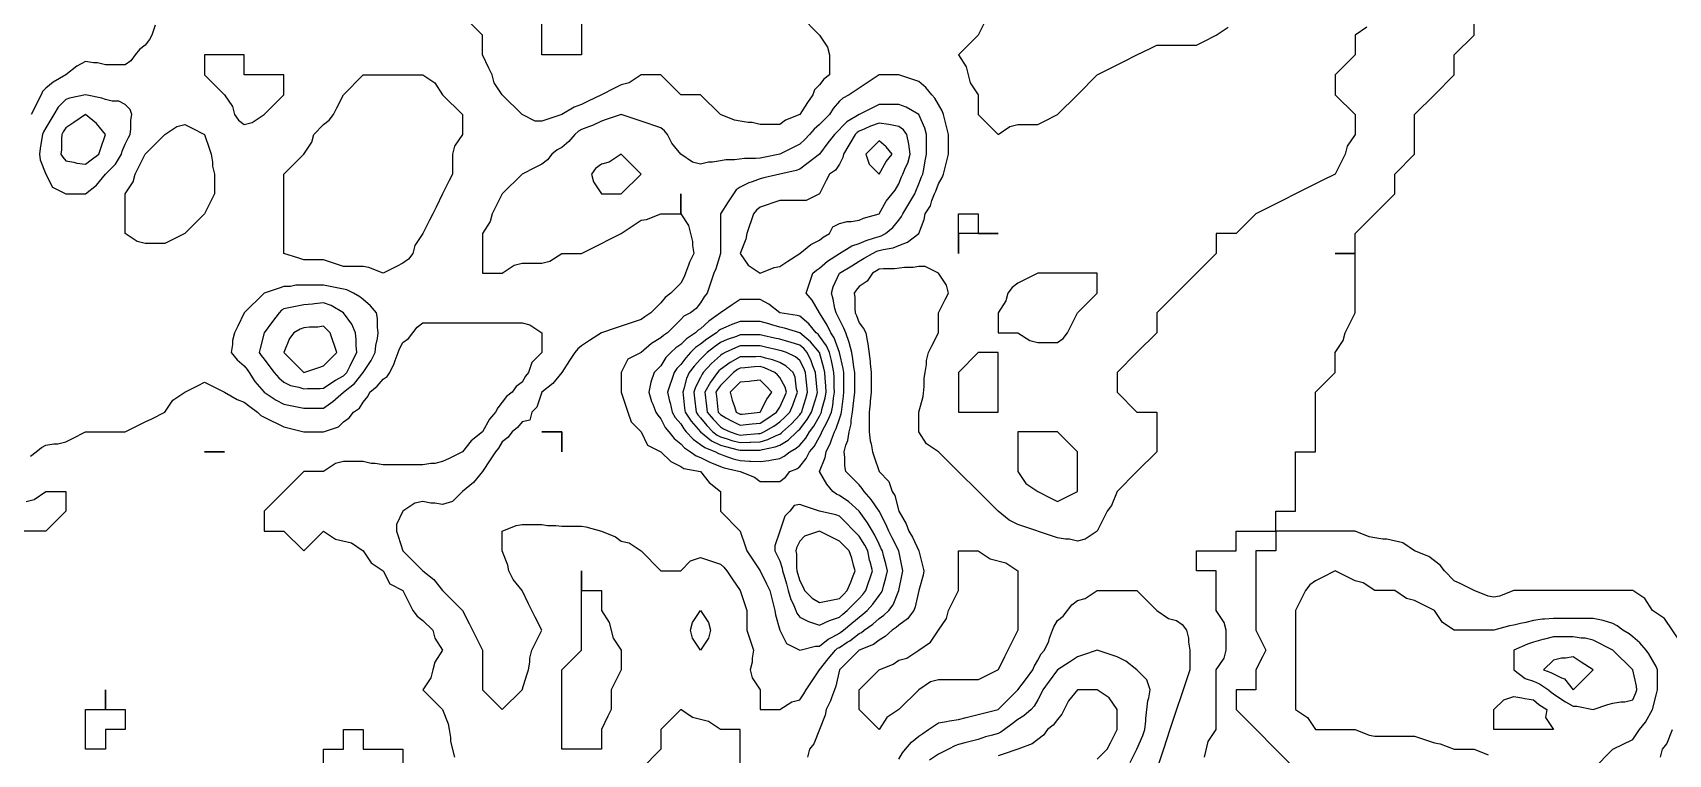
# Model space of a CAD drawing. Header units: inches. Extents: x 794995 to 811195, y 2485918 to 2508058.
# Drawn here: x 799505 to 801979, y 2493591 to 2494682 of the extents above; entities that cross this region are included whole.
import ezdxf

# ---------------------------------------------------------------- set-up
doc = ezdxf.new("R2010")
doc.units = ezdxf.units.IN
doc.header["$MEASUREMENT"] = 0
doc.layers.add('contour', color=7, linetype='Continuous')

msp = doc.modelspace()

# ---------------------------------------------------------------- linework, layer by layer
at = {"layer": 'contour'}
for points in [[(800665.2, 2494708.4), (800695.2, 2494678.4), (800707.2, 2494660.4), (800710.2, 2494648.4), (800710.2, 2494618.4), (800701.8, 2494611.7), (800695.2, 2494603.4), (800687.7, 2494595.9), (800685.2, 2494588.4), (800677.2, 2494576.4), (800665.2, 2494558.4), (800643.7, 2494549.8), (800635.2, 2494543.4), (800605.2, 2494543.4), (800593.2, 2494546.4), (800587.2, 2494546.4), (800575.2, 2494548.4), (800566.6, 2494549.8), (800545.2, 2494558.4), (800515.2, 2494588.4), (800485.2, 2494588.4), (800455.2, 2494618.4), (800425.2, 2494618.4), (800407.2, 2494606.4), (800395.2, 2494603.4), (800385.2, 2494598.4), (800365.2, 2494588.4), (800345.2, 2494578.4), (800335.2, 2494573.4), (800324.2, 2494569.3), (800305.2, 2494558.4), (800282.7, 2494550.9), (800275.2, 2494548.4), (800265.2, 2494548.4), (800245.2, 2494558.4), (800215.2, 2494588.4), (800203.2, 2494606.4), (800200.2, 2494618.4), (800195.2, 2494628.4), (800185.2, 2494648.4), (800185.2, 2494678.4), (800155.2, 2494708.4)], [(801277.2, 2493586.4), (801283.2, 2493610.4), (801295.2, 2493628.4), (801295.2, 2493718.4), (801307.2, 2493736.4), (801310.2, 2493748.4), (801310.2, 2493778.4), (801307.2, 2493790.4), (801295.2, 2493808.4), (801295.2, 2493868.4), (801265.2, 2493868.4), (801265.2, 2493898.4), (801295.2, 2493898.4), (801325.2, 2493898.4), (801325.2, 2493928.4), (801355.2, 2493928.4), (801385.2, 2493928.4), (801385.2, 2493958.4), (801415.2, 2493958.4), (801415.2, 2494048.4), (801445.2, 2494048.4), (801445.2, 2494138.4), (801475.2, 2494168.4), (801475.2, 2494198.4), (801487.2, 2494216.4), (801490.2, 2494228.4), (801495.2, 2494238.4), (801505.2, 2494258.4), (801505.2, 2494348.4), (801475.2, 2494348.4), (801505.2, 2494348.4), (801505.2, 2494378.4), (801535.2, 2494408.4), (801565.2, 2494438.4), (801565.2, 2494468.4), (801595.2, 2494498.4), (801595.2, 2494558.4), (801625.2, 2494588.4), (801655.2, 2494618.4), (801655.2, 2494648.4), (801685.2, 2494678.4), (801685.2, 2494708.4)], [(799690.2, 2494693.4), (799685.2, 2494678.4), (799681.8, 2494671.7), (799675.2, 2494663.4), (799666.6, 2494656.9), (799660.2, 2494648.4), (799653.7, 2494639.8), (799645.2, 2494633.4), (799615.2, 2494633.4), (799603.2, 2494636.4), (799597.2, 2494636.4), (799585.2, 2494638.4), (799571.8, 2494631.7), (799555.2, 2494618.4), (799536.1, 2494607.5), (799525.2, 2494598.4), (799520.2, 2494593.4), (799517.7, 2494588.4), (799502.7, 2494558.4)], [(801523.2, 2494690.4), (801505.2, 2494678.4), (801505.2, 2494648.4), (801475.2, 2494618.4), (801475.2, 2494588.4), (801505.2, 2494558.4), (801505.2, 2494528.4), (801493.2, 2494510.4), (801490.2, 2494498.4), (801485.2, 2494488.4), (801475.2, 2494468.4), (801455.2, 2494458.4), (801445.2, 2494453.4), (801435.2, 2494448.4), (801415.2, 2494438.4), (801395.2, 2494428.4), (801385.2, 2494423.4), (801375.2, 2494418.4), (801355.2, 2494408.4), (801325.2, 2494378.4), (801295.2, 2494378.4), (801295.2, 2494348.4), (801265.2, 2494318.4), (801235.2, 2494288.4), (801205.2, 2494258.4), (801205.2, 2494228.4), (801175.2, 2494198.4), (801145.2, 2494168.4), (801145.2, 2494138.4), (801175.2, 2494108.4), (801205.2, 2494108.4), (801205.2, 2494048.4), (801175.2, 2494018.4), (801145.2, 2493988.4), (801136.6, 2493966.9), (801130.2, 2493958.4), (801125.2, 2493948.4), (801115.2, 2493928.4), (801097.2, 2493916.4), (801085.2, 2493913.4), (801073.2, 2493916.4), (801067.2, 2493916.4), (801055.2, 2493918.4), (801047.7, 2493920.9), (801002.7, 2493935.9), (800995.2, 2493938.4), (800981.8, 2493945), (800965.2, 2493958.4), (800875.2, 2494048.4), (800857.2, 2494060.4), (800845.2, 2494078.4), (800845.2, 2494108.4), (800851.8, 2494131.7), (800853.7, 2494146.9), (800853.7, 2494159.8), (800855.2, 2494168.4), (800857.2, 2494180.4), (800857.2, 2494186.4), (800860.2, 2494198.4), (800865.2, 2494208.4), (800875.2, 2494228.4), (800875.2, 2494258.4), (800885.2, 2494278.4), (800890.2, 2494288.4), (800887.2, 2494300.4), (800875.2, 2494318.4), (800855.2, 2494328.4), (800845.2, 2494328.4), (800836.6, 2494326.9), (800823.7, 2494326.9), (800808.5, 2494325), (800791.8, 2494325), (800785.2, 2494324.4), (800781.4, 2494322.1), (800775.2, 2494318.4), (800767.2, 2494306.4), (800755.2, 2494298.4), (800750.5, 2494293), (800747.7, 2494288.4), (800748.5, 2494281.7), (800748.5, 2494265), (800749.2, 2494258.4), (800751.2, 2494254.4), (800755.2, 2494243.4), (800761.8, 2494235), (800765.2, 2494228.4), (800767.2, 2494216.4), (800768.5, 2494211.7), (800771.8, 2494185), (800771.8, 2494181.7), (800773.2, 2494168.4), (800773.2, 2494138.4), (800771.8, 2494125), (800771.8, 2494121.7), (800770.2, 2494108.4), (800770.2, 2494078.4), (800771.8, 2494065), (800773.2, 2494060.4), (800775.2, 2494048.4), (800777.7, 2494040.9), (800785.2, 2494018.4), (800800.2, 2494003.4), (800805.2, 2493988.4), (800809.2, 2493982.4), (800815.2, 2493958.4), (800826.1, 2493939.3), (800830.2, 2493928.4), (800835.9, 2493919.1), (800845.2, 2493898.4), (800851.2, 2493874.4), (800852.7, 2493868.4), (800851.8, 2493861.7), (800845.2, 2493838.4), (800839.7, 2493813.8), (800837.7, 2493808.4), (800828, 2493795.5), (800815.2, 2493785.9), (800811.2, 2493782.4), (800805.2, 2493778.4), (800794.4, 2493769.1), (800785.2, 2493763.4), (800776.6, 2493756.9), (800755.2, 2493748.4), (800725.2, 2493718.4), (800719.7, 2493693.8), (800717.7, 2493688.4), (800713.2, 2493676.4), (800711.8, 2493671.7), (800705.2, 2493658.4), (800703.7, 2493649.8), (800695.2, 2493628.4), (800686.6, 2493606.9), (800680.2, 2493598.4), (800677.2, 2493586.4)], [(800945.2, 2494698.4), (800935.2, 2494678.4), (800905.2, 2494648.4), (800917.2, 2494630.4), (800923.2, 2494606.4), (800935.2, 2494588.4), (800935.2, 2494558.4), (800965.2, 2494528.4), (800983.2, 2494540.4), (800995.2, 2494543.4), (801025.2, 2494543.4), (801035.2, 2494548.4), (801055.2, 2494558.4), (801085.2, 2494588.4), (801115.2, 2494618.4), (801135.2, 2494628.4), (801155.2, 2494638.4), (801175.2, 2494648.4), (801195.2, 2494658.4), (801205.2, 2494663.4), (801265.2, 2494663.4), (801275.2, 2494668.4), (801295.2, 2494678.4), (801313.2, 2494690.4)], [(799501.8, 2494041.7), (799510.2, 2494048.4), (799518.5, 2494055), (799525.2, 2494058.4), (799537.2, 2494060.4), (799543.2, 2494060.4), (799555.2, 2494063.4), (799565.2, 2494068.4), (799585.2, 2494078.4), (799645.2, 2494078.4), (799665.2, 2494088.4), (799675.2, 2494093.4), (799685.2, 2494098.4), (799705.2, 2494108.4), (799717.2, 2494126.4), (799735.2, 2494138.4), (799755.2, 2494148.4), (799765.2, 2494153.4), (799775.2, 2494148.4), (799795.2, 2494138.4), (799814.2, 2494127.5), (799825.2, 2494123.4), (799833.7, 2494116.9), (799845.2, 2494108.4), (799850.2, 2494103.4), (799855.2, 2494100.9), (799885.2, 2494085.9), (799891.2, 2494084.4), (799915.2, 2494078.4), (799945.2, 2494078.4), (799967.7, 2494085.9), (799975.2, 2494093.4), (799983.7, 2494099.8), (799990.2, 2494108.4), (799999.2, 2494114.4), (800005.2, 2494123.4), (800011.8, 2494131.7), (800015.2, 2494138.4), (800025.9, 2494147.6), (800035.2, 2494158.4), (800041.2, 2494162.4), (800045.2, 2494168.4), (800051.8, 2494181.7), (800053.2, 2494186.4), (800057.7, 2494198.4), (800059.7, 2494203.8), (800065.2, 2494213.4), (800073.7, 2494219.8), (800080.2, 2494228.4), (800086.6, 2494236.9), (800095.2, 2494243.4), (800245.2, 2494243.4), (800257.2, 2494240.4), (800275.2, 2494228.4), (800275.2, 2494198.4), (800260.2, 2494183.4), (800255.2, 2494168.4), (800250.6, 2494162.9), (800245.2, 2494153.4), (800236.6, 2494146.9), (800230.2, 2494138.4), (800221.8, 2494131.7), (800215.2, 2494123.4), (800208.5, 2494115), (800205.2, 2494108.4), (800196.1, 2494097.5), (800185.2, 2494078.4), (800168.5, 2494065), (800155.2, 2494048.4), (800135.2, 2494038.4), (800125.2, 2494033.4), (800113.2, 2494030.4), (800107.2, 2494030.4), (800095.2, 2494028.4), (800035.2, 2494028.4), (800023.2, 2494030.4), (800017.2, 2494030.4), (800005.2, 2494033.4), (799975.2, 2494033.4), (799963.2, 2494030.4), (799945.2, 2494018.4), (799915.2, 2494018.4), (799885.2, 2493988.4), (799855.2, 2493958.4), (799855.2, 2493928.4), (799885.2, 2493928.4), (799915.2, 2493898.4), (799945.2, 2493928.4), (799963.2, 2493916.4), (799987.2, 2493910.4), (800005.2, 2493898.4), (800017.2, 2493880.4), (800035.2, 2493868.4), (800045.2, 2493848.4), (800065.2, 2493838.4), (800075.2, 2493818.4), (800080.2, 2493808.4), (800086.6, 2493799.8), (800095.2, 2493793.4), (800110.2, 2493778.4), (800113.2, 2493766.4), (800125.2, 2493748.4), (800113.2, 2493730.4), (800110.2, 2493718.4), (800107.2, 2493706.4), (800095.2, 2493688.4), (800125.2, 2493658.4), (800133.7, 2493636.9), (800135.2, 2493628.4), (800137.2, 2493616.4), (800137.2, 2493610.4), (800143.2, 2493586.4)], [(799495.2, 2493973.4), (799507.2, 2493976.4), (799525.2, 2493988.4), (799555.2, 2493988.4), (799555.2, 2493958.4), (799525.2, 2493928.4), (799375.2, 2493928.4)], [(801997.2, 2493760.4), (801973.2, 2493796.4), (801955.2, 2493808.4), (801943.2, 2493826.4), (801925.2, 2493838.4), (801745.2, 2493838.4), (801723.7, 2493829.8), (801715.2, 2493828.4), (801706.6, 2493829.8), (801685.2, 2493838.4), (801665.2, 2493848.4), (801655.2, 2493853.4), (801640.2, 2493868.4), (801633.7, 2493876.9), (801616.6, 2493889.8), (801595.2, 2493898.4), (801577.2, 2493910.4), (801553.2, 2493916.4), (801547.2, 2493916.4), (801535.2, 2493918.4), (801526.6, 2493919.8), (801505.2, 2493928.4), (801385.2, 2493928.4), (801385.2, 2493898.4), (801355.2, 2493898.4), (801355.2, 2493868.4), (801355.2, 2493778.4), (801365.2, 2493758.4), (801370.2, 2493748.4), (801365.2, 2493738.4), (801355.2, 2493718.4), (801355.2, 2493688.4), (801325.2, 2493688.4), (801325.2, 2493658.4), (801415.2, 2493568.4)], [(801865.2, 2493568.4), (801895.2, 2493598.4), (801925.2, 2493613.4), (801931.2, 2493622.4), (801935.2, 2493628.4), (801944.2, 2493639.3), (801955.2, 2493658.4), (801961.2, 2493682.4), (801962.7, 2493688.4), (801962.7, 2493718.4), (801960.6, 2493723.8), (801949.7, 2493742.9), (801945.2, 2493748.4), (801936.1, 2493759.3), (801925.2, 2493768.4), (801919.7, 2493772.9), (801910.2, 2493778.4), (801901.8, 2493785), (801895.2, 2493788.4), (801880.2, 2493793.4), (801865.2, 2493796.4), (801805.2, 2493796.4), (801791.8, 2493795), (801788.5, 2493795), (801775.2, 2493793.4), (801763.2, 2493790.4), (801755.2, 2493788.4), (801745.2, 2493785.9), (801738.5, 2493785), (801715.2, 2493778.4), (801655.2, 2493778.4), (801637.2, 2493790.4), (801625.2, 2493808.4), (801605.2, 2493818.4), (801595.2, 2493823.4), (801583.2, 2493826.4), (801565.2, 2493838.4), (801535.2, 2493838.4), (801517.2, 2493850.4), (801505.2, 2493853.4), (801495.2, 2493858.4), (801475.2, 2493868.4), (801455.2, 2493858.4), (801445.2, 2493853.4), (801436.6, 2493846.9), (801430.2, 2493838.4), (801425.2, 2493828.4), (801415.2, 2493808.4), (801415.2, 2493658.4), (801433.2, 2493646.4), (801445.2, 2493628.4), (801505.2, 2493628.4), (801526.6, 2493619.8), (801535.2, 2493618.4), (801595.2, 2493618.4), (801625.2, 2493608.4), (801633.7, 2493606.9), (801655.2, 2493598.4), (801685.2, 2493598.4), (801706.6, 2493589.8)], [(800815.2, 2493583.4), (800820.6, 2493592.9), (800825.2, 2493598.4), (800834.2, 2493609.3), (800845.2, 2493618.4), (800851.2, 2493622.4), (800860.2, 2493628.4), (800869.2, 2493634.4), (800875.2, 2493638.4), (800887.2, 2493640.4), (800891.8, 2493641.7), (800905.2, 2493643.4), (800917.2, 2493646.4), (800925.2, 2493648.4), (800935.2, 2493650.9), (800941.2, 2493652.4), (800965.2, 2493658.4), (800995.2, 2493688.4), (801008, 2493705.5), (801017.7, 2493718.4), (801019.7, 2493723.8), (801025.2, 2493733.4), (801030.6, 2493742.9), (801035.2, 2493748.4), (801041.8, 2493761.7), (801043.2, 2493766.4), (801047.7, 2493778.4), (801049.7, 2493783.8), (801055.2, 2493793.4), (801063.7, 2493799.8), (801070.2, 2493808.4), (801076.6, 2493816.9), (801085.2, 2493823.4), (801097.2, 2493826.4), (801115.2, 2493838.4), (801175.2, 2493838.4), (801205.2, 2493808.4), (801223.2, 2493796.4), (801235.2, 2493793.4), (801243.7, 2493786.9), (801250.2, 2493778.4), (801253.2, 2493766.4), (801253.2, 2493760.4), (801255.2, 2493748.4), (801255.2, 2493718.4), (801245.2, 2493688.4), (801242.7, 2493680.9), (801235.2, 2493658.4), (801227.7, 2493635.9), (801225.2, 2493628.4), (801215.2, 2493598.4), (801212.7, 2493590.9), (801205.2, 2493568.4)], [(801165.2, 2493578.4), (801175.2, 2493598.4), (801184.4, 2493619.1), (801187.2, 2493628.4), (801188.5, 2493641.7), (801188.5, 2493645), (801191.8, 2493671.7), (801193.2, 2493676.4), (801195.2, 2493688.4), (801190.2, 2493703.4), (801175.2, 2493718.4), (801158.5, 2493731.7), (801145.2, 2493738.4), (801137.7, 2493740.9), (801115.2, 2493748.4), (801092.7, 2493740.9), (801085.2, 2493738.4), (801073.2, 2493730.4), (801055.2, 2493718.4), (801042.3, 2493701.2), (801032.7, 2493688.4), (801030.6, 2493682.9), (801025.2, 2493673.4), (801019.7, 2493663.8), (801015.2, 2493658.4), (801004.4, 2493649.1), (800995.2, 2493643.4), (800986.6, 2493636.9), (800975.2, 2493628.4), (800969.4, 2493624.1), (800965.2, 2493622.4), (800956.6, 2493619.8), (800946.1, 2493617.5), (800935.2, 2493613.4), (800923.2, 2493610.4), (800915.2, 2493608.4), (800905.2, 2493605.9), (800899.7, 2493603.8), (800890.2, 2493598.4), (800880.2, 2493593.4), (800875.2, 2493590.9), (800861.3, 2493582.2)], [(801115.2, 2493583.4), (801130.2, 2493598.4), (801135.2, 2493608.4), (801145.2, 2493628.4), (801145.2, 2493658.4), (801133.2, 2493676.4), (801115.2, 2493688.4), (801085.2, 2493688.4), (801071.8, 2493671.7), (801065.2, 2493658.4), (801061.8, 2493651.7), (801055.2, 2493643.4), (801048.5, 2493635), (801040.2, 2493628.4), (801033.7, 2493619.8), (801025.2, 2493613.4), (801016.6, 2493606.9), (800995.2, 2493598.4), (800972.7, 2493590.9), (800965.2, 2493588.4)], [(800575.2, 2493568.4), (800575.2, 2493628.4), (800545.2, 2493628.4), (800527.2, 2493640.4), (800503.2, 2493646.4), (800485.2, 2493658.4), (800455.2, 2493628.4), (800455.2, 2493598.4), (800425.2, 2493568.4)], [(801967.2, 2493586.4), (801970.2, 2493598.4), (801976.6, 2493606.9), (801985.2, 2493628.4)]]:
    msp.add_lwpolyline(points, dxfattribs=at)
for points in [[(800335.2, 2494648.4), (800275.2, 2494648.4), (800275.2, 2494708.4), (800297.7, 2494715.9), (800305.2, 2494718.4), (800315.2, 2494718.4), (800335.2, 2494708.4), (800365.2, 2494708.4), (800335.2, 2494708.4), (800335.2, 2494678.4)], [(799825.2, 2494543.4), (799837.2, 2494546.4), (799855.2, 2494558.4), (799885.2, 2494588.4), (799885.2, 2494618.4), (799825.2, 2494618.4), (799825.2, 2494648.4), (799765.2, 2494648.4), (799765.2, 2494618.4), (799795.2, 2494588.4), (799807.2, 2494570.4), (799810.2, 2494558.4), (799816.6, 2494549.8)], [(800035.2, 2494318.4), (800013.7, 2494326.9), (800005.2, 2494328.4), (799975.2, 2494328.4), (799945.2, 2494338.4), (799915.2, 2494338.4), (799907.7, 2494340.9), (799885.2, 2494348.4), (799885.2, 2494468.4), (799915.2, 2494498.4), (799927.2, 2494516.4), (799930.2, 2494528.4), (799945.2, 2494543.4), (799953.7, 2494549.8), (799960.2, 2494558.4), (799965.2, 2494568.4), (799975.2, 2494588.4), (800005.2, 2494618.4), (800095.2, 2494618.4), (800113.2, 2494606.4), (800125.2, 2494588.4), (800155.2, 2494558.4), (800155.2, 2494528.4), (800143.2, 2494510.4), (800140.2, 2494498.4), (800140.2, 2494468.4), (800135.2, 2494458.4), (800125.2, 2494438.4), (800115.2, 2494418.4), (800110.2, 2494408.4), (800105.2, 2494398.4), (800095.2, 2494378.4), (800083.2, 2494360.4), (800080.2, 2494348.4), (800073.7, 2494339.8), (800065.2, 2494333.4), (800055.2, 2494328.4)], [(800665.2, 2493673.4), (800671.2, 2493682.4), (800675.2, 2493688.4), (800683.2, 2493700.4), (800695.2, 2493718.4), (800708.5, 2493735), (800719.2, 2493748.4), (800722.4, 2493751.1), (800725.2, 2493752.6), (800737.2, 2493760.4), (800740.9, 2493762.6), (800755.2, 2493773.4), (800758.5, 2493775), (800762.7, 2493778.4), (800775.7, 2493787.8), (800785.2, 2493796.4), (800792.2, 2493801.3), (800800.2, 2493808.4), (800806.6, 2493816.9), (800815.2, 2493838.4), (800820.2, 2493863.4), (800821.2, 2493868.4), (800820.2, 2493873.4), (800815.2, 2493898.4), (800805.2, 2493918.4), (800800.2, 2493928.4), (800795.7, 2493938.9), (800785.2, 2493958.4), (800773.2, 2493976.4), (800762.7, 2493988.4), (800759.8, 2493993), (800755.2, 2493998.4), (800745.2, 2494008.4), (800735.2, 2494018.4), (800733.7, 2494026.9), (800733.7, 2494039.8), (800732.7, 2494048.4), (800735.2, 2494058.4), (800738, 2494065.5), (800740.2, 2494078.4), (800743.2, 2494090.4), (800743.2, 2494096.4), (800745.2, 2494108.4), (800746.2, 2494117.4), (800748.5, 2494138.4), (800748.5, 2494168.4), (800747.2, 2494176.4), (800745.7, 2494188.9), (800743.9, 2494198.4), (800740.2, 2494213.4), (800735.2, 2494228.4), (800732.2, 2494235.4), (800725.2, 2494248.4), (800722, 2494255.2), (800720.2, 2494258.4), (800718.5, 2494265), (800715.9, 2494279.1), (800713.2, 2494288.4), (800715.9, 2494297.6), (800725.2, 2494318.4), (800743.9, 2494329.6), (800755.2, 2494336.4), (800762.7, 2494340.9), (800775.2, 2494348.4), (800782, 2494351.5), (800785.2, 2494352.6), (800791.2, 2494354.4), (800806.6, 2494356.9), (800815.2, 2494360.4), (800828, 2494365.5), (800845.2, 2494378.4), (800853.7, 2494399.8), (800855.2, 2494408.4), (800863.2, 2494420.4), (800865.2, 2494428.4), (800869.2, 2494438.4), (800870.9, 2494442.6), (800875.2, 2494453.4), (800880.6, 2494462.9), (800882.7, 2494468.4), (800885.2, 2494478.4), (800887.2, 2494486.4), (800890.2, 2494498.4), (800890.2, 2494528.4), (800887.2, 2494540.4), (800885.2, 2494548.4), (800882.7, 2494558.4), (800880.6, 2494563.8), (800869.7, 2494582.9), (800865.2, 2494588.4), (800856.1, 2494599.3), (800845.2, 2494608.4), (800837.7, 2494610.9), (800815.2, 2494618.4), (800785.2, 2494618.4), (800767.2, 2494606.4), (800755.2, 2494598.4), (800749.2, 2494594.4), (800740.2, 2494588.4), (800730.6, 2494582.9), (800725.2, 2494578.4), (800715.9, 2494567.6), (800710.2, 2494558.4), (800695.2, 2494543.4), (800687.2, 2494536.4), (800680.2, 2494528.4), (800673.2, 2494520.4), (800665.2, 2494513.4), (800655.2, 2494508.4), (800635.2, 2494498.4), (800610.2, 2494493.4), (800605.2, 2494492.4), (800598.5, 2494491.7), (800581.8, 2494491.7), (800566.6, 2494489.8), (800553.7, 2494489.8), (800545.2, 2494488.4), (800533.2, 2494486.4), (800527.2, 2494486.4), (800515.2, 2494483.4), (800503.2, 2494486.4), (800485.2, 2494498.4), (800471.8, 2494515), (800465.2, 2494528.4), (800460.6, 2494533.8), (800455.2, 2494538.4), (800425.2, 2494548.4), (800417.7, 2494550.9), (800395.2, 2494558.4), (800372.7, 2494550.9), (800365.2, 2494548.4), (800351.8, 2494541.7), (800347.2, 2494540.4), (800335.2, 2494535.9), (800330.5, 2494533), (800325.2, 2494528.4), (800316.1, 2494517.5), (800305.2, 2494508.4), (800298.5, 2494505), (800290.2, 2494498.4), (800283.7, 2494489.8), (800275.2, 2494483.4), (800265.2, 2494478.4), (800245.2, 2494468.4), (800215.2, 2494438.4), (800205.2, 2494418.4), (800200.2, 2494408.4), (800197.2, 2494396.4), (800185.2, 2494378.4), (800185.2, 2494318.4), (800215.2, 2494318.4), (800233.2, 2494330.4), (800245.2, 2494333.4), (800275.2, 2494333.4), (800287.2, 2494336.4), (800305.2, 2494348.4), (800335.2, 2494348.4), (800355.2, 2494358.4), (800365.2, 2494363.4), (800375.2, 2494368.4), (800395.2, 2494378.4), (800413.2, 2494390.4), (800425.2, 2494398.4), (800433.7, 2494399.8), (800455.2, 2494408.4), (800485.2, 2494408.4), (800485.2, 2494438.4), (800485.2, 2494408.4), (800497.2, 2494390.4), (800503.2, 2494366.4), (800503.2, 2494360.4), (800505.2, 2494348.4), (800498.5, 2494335), (800497.2, 2494330.4), (800492.7, 2494318.4), (800490.6, 2494312.9), (800485.2, 2494303.4), (800470.2, 2494288.4), (800461.8, 2494281.7), (800455.2, 2494273.4), (800440.2, 2494258.4), (800431.2, 2494252.4), (800425.2, 2494248.4), (800395.2, 2494238.4), (800387.7, 2494235.9), (800365.2, 2494228.4), (800347.2, 2494216.4), (800335.2, 2494208.4), (800329.7, 2494203.8), (800325.2, 2494198.4), (800317.2, 2494186.4), (800305.2, 2494168.4), (800291.8, 2494151.7), (800275.2, 2494138.4), (800267.7, 2494115.9), (800260.2, 2494108.4), (800257.2, 2494096.4), (800245.2, 2494093.4), (800238.5, 2494085), (800230.2, 2494078.4), (800223.7, 2494069.8), (800215.2, 2494063.4), (800209.7, 2494053.8), (800205.2, 2494048.4), (800197.2, 2494036.4), (800185.2, 2494018.4), (800171.8, 2494001.7), (800155.2, 2493988.4), (800140.2, 2493973.4), (800125.2, 2493968.4), (800113.2, 2493970.4), (800107.2, 2493970.4), (800095.2, 2493973.4), (800083.2, 2493970.4), (800065.2, 2493958.4), (800055.2, 2493938.4), (800055.2, 2493928.4), (800057.7, 2493920.9), (800065.2, 2493898.4), (800095.2, 2493868.4), (800111.8, 2493855), (800125.2, 2493838.4), (800155.2, 2493808.4), (800165.2, 2493788.4), (800175.2, 2493768.4), (800185.2, 2493748.4), (800185.2, 2493688.4), (800215.2, 2493658.4), (800245.2, 2493688.4), (800252.7, 2493710.9), (800255.2, 2493718.4), (800257.2, 2493730.4), (800257.2, 2493736.4), (800260.2, 2493748.4), (800265.2, 2493758.4), (800275.2, 2493778.4), (800265.2, 2493798.4), (800255.2, 2493818.4), (800245.2, 2493838.4), (800231.8, 2493855), (800225.2, 2493868.4), (800223.7, 2493876.9), (800215.2, 2493898.4), (800215.2, 2493928.4), (800236.6, 2493936.9), (800245.2, 2493938.4), (800275.2, 2493938.4), (800283.7, 2493936.9), (800296.6, 2493936.9), (800305.2, 2493935.9), (800335.2, 2493935.9), (800341.8, 2493935), (800365.2, 2493928.4), (800386.6, 2493919.8), (800395.2, 2493913.4), (800407.2, 2493910.4), (800425.2, 2493898.4), (800455.2, 2493868.4), (800485.2, 2493868.4), (800500.2, 2493883.4), (800515.2, 2493888.4), (800545.2, 2493878.4), (800550.6, 2493873.8), (800555.2, 2493868.4), (800563.2, 2493856.4), (800575.2, 2493838.4), (800582.7, 2493815.9), (800585.2, 2493808.4), (800585.2, 2493778.4), (800595.2, 2493748.4), (800593.2, 2493736.4), (800593.2, 2493730.4), (800590.2, 2493718.4), (800593.2, 2493706.4), (800605.2, 2493688.4), (800605.2, 2493658.4), (800635.2, 2493658.4), (800653.2, 2493670.4)], [(799585.2, 2494438.4), (799601.8, 2494451.7), (799615.2, 2494468.4), (799630.2, 2494483.4), (799639.2, 2494498.4), (799640.5, 2494503), (799645.2, 2494513.4), (799650.2, 2494523.4), (799652.7, 2494528.4), (799653.7, 2494536.9), (799653.7, 2494549.8), (799655.2, 2494558.4), (799652.7, 2494565.9), (799645.2, 2494573.4), (799635.2, 2494578.4), (799625.2, 2494578.4), (799615.2, 2494580.9), (799609.7, 2494582.9), (799585.2, 2494588.4), (799560.6, 2494582.9), (799555.2, 2494580.9), (799543.9, 2494569.6), (799537.2, 2494558.4), (799532.7, 2494550.9), (799525.2, 2494538.4), (799521.4, 2494532.1), (799520.2, 2494528.4), (799519.2, 2494522.4), (799516.6, 2494506.9), (799515.2, 2494498.4), (799516.6, 2494489.8), (799525.2, 2494468.4), (799535.2, 2494448.4), (799555.2, 2494438.4)], [(799585.2, 2494483.4), (799593.7, 2494489.8), (799605.2, 2494498.4), (799607.7, 2494505.9), (799615.2, 2494528.4), (799601.8, 2494545), (799585.2, 2494558.4), (799567.2, 2494546.4), (799555.2, 2494538.4), (799551.4, 2494532.1), (799549.2, 2494528.4), (799548.5, 2494521.7), (799548.5, 2494505), (799547.7, 2494498.4), (799550.5, 2494493.7), (799555.2, 2494488.4), (799567.2, 2494486.4), (799571.8, 2494485)], [(800725.2, 2493774.1), (800727.8, 2493775.8), (800731.2, 2493778.4), (800744.2, 2493789.3), (800755.2, 2493798.4), (800760.9, 2493802.6), (800767.2, 2493808.4), (800775.7, 2493817.8), (800785.2, 2493830.9), (800788.5, 2493835), (800790.2, 2493838.4), (800791.8, 2493845), (800795.7, 2493857.8), (800798, 2493868.4), (800795.7, 2493878.9), (800791.8, 2493891.7), (800790.2, 2493898.4), (800788.5, 2493901.7), (800785.2, 2493908.4), (800778.8, 2493922), (800775.2, 2493928.4), (800767.8, 2493941), (800755.2, 2493958.4), (800739.3, 2493972.5), (800725.2, 2493982.4), (800720.9, 2493984.1), (800715.2, 2493988.4), (800706.1, 2493999.3), (800695.2, 2494018.4), (800703.7, 2494039.8), (800705.2, 2494048.4), (800711.8, 2494061.7), (800713.2, 2494066.4), (800717.7, 2494078.4), (800720.2, 2494083.4), (800725.2, 2494098.4), (800728, 2494105.5), (800728.5, 2494108.4), (800728.9, 2494112.1), (800731.2, 2494132.4), (800731.8, 2494138.4), (800731.8, 2494168.4), (800730.9, 2494174.1), (800725.2, 2494198.4), (800717.3, 2494220.5), (800712.3, 2494228.4), (800706.6, 2494239.8), (800695.2, 2494258.4), (800684.2, 2494277.5), (800675.2, 2494288.4), (800685.2, 2494318.4), (800690.5, 2494323), (800695.2, 2494325.9), (800707.2, 2494336.4), (800725.2, 2494348.4), (800743.9, 2494359.6), (800755.2, 2494363.4), (800765.7, 2494367.8), (800778.5, 2494371.7), (800785.2, 2494374.1), (800788.5, 2494375), (800795.2, 2494378.4), (800805.9, 2494387.6), (800815.2, 2494398.4), (800819.4, 2494404.1), (800821.2, 2494408.4), (800839.2, 2494438.4), (800840.9, 2494442.6), (800845.2, 2494453.4), (800849.4, 2494464.1), (800851.2, 2494468.4), (800852.7, 2494475.9), (800855.2, 2494488.4), (800857.2, 2494498.4), (800857.2, 2494528.4), (800854.4, 2494537.6), (800845.2, 2494558.4), (800826.1, 2494569.3), (800815.2, 2494573.4), (800785.2, 2494573.4), (800775.2, 2494568.4), (800755.2, 2494558.4), (800736.4, 2494547.1), (800717.7, 2494528.4), (800708, 2494515.5), (800695.2, 2494498.4), (800678, 2494485.5), (800665.2, 2494475.9), (800659.7, 2494473.8), (800635.2, 2494468.4), (800611.2, 2494462.4), (800605.2, 2494460.9), (800593.2, 2494456.4), (800588.5, 2494455), (800575.2, 2494448.4), (800569.2, 2494444.4), (800565.2, 2494438.4), (800557.2, 2494426.4), (800545.2, 2494408.4), (800545.2, 2494348.4), (800538.5, 2494325), (800535.2, 2494318.4), (800525.2, 2494288.4), (800520.6, 2494282.9), (800515.2, 2494273.4), (800508.5, 2494265), (800500.2, 2494258.4), (800490.2, 2494253.4), (800485.2, 2494248.4), (800475.2, 2494238.4), (800465.2, 2494228.4), (800459.2, 2494224.4), (800455.2, 2494220.9), (800441.3, 2494212.2), (800425.2, 2494198.4), (800405.2, 2494188.4), (800395.2, 2494168.4), (800395.2, 2494138.4), (800402.7, 2494115.9), (800405.2, 2494108.4), (800410.2, 2494093.4), (800425.2, 2494078.4), (800435.2, 2494058.4), (800455.2, 2494048.4), (800470.2, 2494033.4), (800485.2, 2494025.9), (800489.8, 2494023), (800515.2, 2494018.4), (800528.5, 2494001.7), (800545.2, 2493988.4), (800545.2, 2493958.4), (800575.2, 2493928.4), (800582.7, 2493905.9), (800585.2, 2493898.4), (800593.2, 2493886.4), (800605.2, 2493868.4), (800615.2, 2493848.4), (800620.2, 2493838.4), (800623.2, 2493826.4), (800625.2, 2493818.4), (800627.7, 2493808.4), (800628.5, 2493801.7), (800635.2, 2493778.4), (800645.2, 2493758.4), (800665.2, 2493748.4), (800689.2, 2493754.4), (800695.2, 2493754.4), (800708.5, 2493765), (800715.2, 2493768.4)], [(799735.2, 2494378.4), (799715.2, 2494368.4), (799705.2, 2494363.4), (799675.2, 2494363.4), (799663.2, 2494366.4), (799645.2, 2494378.4), (799645.2, 2494438.4), (799657.2, 2494456.4), (799660.2, 2494468.4), (799665.2, 2494478.4), (799675.2, 2494498.4), (799705.2, 2494528.4), (799723.2, 2494540.4), (799735.2, 2494543.4), (799745.2, 2494538.4), (799765.2, 2494528.4), (799772.7, 2494505.9), (799775.2, 2494498.4), (799777.2, 2494486.4), (799777.2, 2494480.4), (799780.2, 2494468.4), (799780.2, 2494438.4), (799775.2, 2494428.4), (799765.2, 2494408.4)], [(800635.2, 2494328.4), (800647.2, 2494336.4), (800665.2, 2494348.4), (800681.8, 2494361.7), (800695.2, 2494368.4), (800700.6, 2494372.9), (800710.2, 2494378.4), (800715.2, 2494388.4), (800725.2, 2494393.4), (800737.2, 2494396.4), (800743.2, 2494396.4), (800755.2, 2494398.4), (800761.8, 2494401.7), (800785.2, 2494408.4), (800796.1, 2494427.5), (800805.2, 2494438.4), (800809.7, 2494443.8), (800815.2, 2494453.4), (800819.4, 2494464.1), (800821.2, 2494468.4), (800825.2, 2494478.4), (800828.5, 2494485), (800832.3, 2494498.4), (800830.2, 2494513.4), (800827.2, 2494528.4), (800822.2, 2494535.4), (800815.2, 2494540.4), (800800.2, 2494543.4), (800785.2, 2494545.5), (800772.5, 2494541), (800763.7, 2494536.9), (800755.2, 2494533.4), (800752.2, 2494531.4), (800749.2, 2494528.4), (800731.2, 2494498.4), (800730.2, 2494493.4), (800725.2, 2494483.4), (800719.2, 2494474.4), (800710.2, 2494468.4), (800705.2, 2494458.4), (800695.2, 2494438.4), (800675.2, 2494428.4), (800635.2, 2494428.4), (800605.2, 2494418.4), (800599.7, 2494413.8), (800595.2, 2494408.4), (800585.2, 2494378.4), (800583.7, 2494369.8), (800575.2, 2494348.4), (800587.2, 2494330.4), (800605.2, 2494318.4), (800626.6, 2494326.9)], [(800785.2, 2494468.4), (800796.1, 2494487.5), (800805.2, 2494498.4), (800796.1, 2494509.3), (800785.2, 2494518.4), (800775.2, 2494508.4), (800765.2, 2494498.4), (800770.2, 2494483.4)], [(800395.2, 2494438.4), (800425.2, 2494468.4), (800395.2, 2494498.4), (800377.2, 2494486.4), (800365.2, 2494483.4), (800356.6, 2494476.9), (800350.2, 2494468.4), (800353.2, 2494456.4), (800365.2, 2494438.4)], [(800905.2, 2494348.4), (800905.2, 2494408.4), (800935.2, 2494408.4), (800935.2, 2494378.4), (800965.2, 2494378.4), (800905.2, 2494378.4)], [(801055.2, 2494213.4), (801063.7, 2494219.8), (801070.2, 2494228.4), (801075.2, 2494238.4), (801085.2, 2494258.4), (801115.2, 2494288.4), (801115.2, 2494318.4), (801025.2, 2494318.4), (801005.2, 2494308.4), (800995.2, 2494303.4), (800986.6, 2494296.9), (800980.2, 2494288.4), (800977.2, 2494276.4), (800965.2, 2494258.4), (800965.2, 2494228.4), (800995.2, 2494228.4), (801013.2, 2494216.4), (801025.2, 2494213.4)], [(799945.2, 2494114.4), (799959.3, 2494124.2), (799975.2, 2494138.4), (799991.8, 2494151.7), (800005.2, 2494168.4), (800017.2, 2494186.4), (800023.2, 2494198.4), (800024.2, 2494209.3), (800026.6, 2494219.8), (800027.7, 2494228.4), (800026.6, 2494236.9), (800026.6, 2494249.8), (800025.2, 2494258.4), (800016.1, 2494269.3), (800005.2, 2494278.4), (799999.7, 2494282.9), (799990.2, 2494288.4), (799980.2, 2494293.4), (799975.2, 2494294.4), (799967.7, 2494295.9), (799955.2, 2494298.4), (799945.2, 2494300.4), (799903.2, 2494300.4), (799895.2, 2494298.4), (799885.2, 2494298.4), (799877.7, 2494295.9), (799855.2, 2494288.4), (799825.2, 2494258.4), (799815.2, 2494238.4), (799810.2, 2494228.4), (799807.2, 2494216.4), (799807.2, 2494210.4), (799805.2, 2494198.4), (799814.2, 2494187.5), (799825.2, 2494178.4), (799829.4, 2494172.6), (799832.7, 2494168.4), (799841.3, 2494154.5), (799855.2, 2494138.4), (799873.2, 2494126.4), (799885.2, 2494120.4), (799895.2, 2494118.4), (799907.7, 2494115.9), (799915.2, 2494114.4)], [(799975.2, 2494163.4), (799977.9, 2494165.6), (799980.2, 2494168.4), (799985.2, 2494178.4), (799988.5, 2494185), (799995.2, 2494198.4), (799994.2, 2494209.3), (799994.2, 2494217.5), (799993.2, 2494228.4), (799988, 2494241.2), (799975.2, 2494258.4), (799956.4, 2494269.6), (799945.2, 2494273.4), (799931.3, 2494272.2), (799928.5, 2494271.7), (799915.2, 2494270.4), (799905.2, 2494268.4), (799892.7, 2494265.9), (799885.2, 2494264.4), (799881.2, 2494262.4), (799877.7, 2494258.4), (799868, 2494245.5), (799855.2, 2494228.4), (799849.2, 2494204.4), (799847.7, 2494198.4), (799850.9, 2494194.1), (799855.2, 2494188.4), (799863.7, 2494176.9), (799870.2, 2494168.4), (799877.2, 2494160.4), (799885.2, 2494153.4), (799895.2, 2494148.4), (799907.7, 2494145.9), (799915.2, 2494143.4), (799920.6, 2494143.8), (799939.7, 2494143.8), (799945.2, 2494144.4), (799959.3, 2494154.2), (799963.2, 2494156.4)], [(800635.2, 2494003.4), (800643.7, 2494009.8), (800650.2, 2494018.4), (800660.9, 2494022.6), (800665.2, 2494025.9), (800675.2, 2494038.4), (800680.2, 2494048.4), (800687, 2494056.5), (800695.2, 2494070.9), (800697.9, 2494075.6), (800698.9, 2494078.4), (800702.7, 2494085.9), (800708, 2494095.5), (800713.2, 2494108.4), (800715.2, 2494118.4), (800716.2, 2494129.4), (800717.7, 2494138.4), (800717.3, 2494146.2), (800717.3, 2494160.5), (800717, 2494168.4), (800714.6, 2494178.9), (800713.2, 2494186.4), (800710.2, 2494198.4), (800705.5, 2494208.7), (800695.2, 2494223.4), (800692.9, 2494226.1), (800690.2, 2494228.4), (800678.8, 2494242), (800665.2, 2494253.4), (800661.2, 2494254.4), (800635.2, 2494258.4), (800618.5, 2494271.7), (800605.2, 2494278.4), (800575.2, 2494278.4), (800563.2, 2494270.4), (800545.2, 2494258.4), (800527.8, 2494245.7), (800515.2, 2494234.4), (800511.4, 2494232.1), (800507.7, 2494228.4), (800494.2, 2494219.4), (800485.2, 2494210.4), (800478.1, 2494205.4), (800470.2, 2494198.4), (800462.7, 2494190.9), (800455.2, 2494178.4), (800450.2, 2494173.4), (800445.2, 2494168.4), (800440.2, 2494153.4), (800437.2, 2494138.4), (800441.3, 2494124.5), (800443.2, 2494120.4), (800447.7, 2494108.4), (800450.5, 2494103.7), (800455.2, 2494098.4), (800461.8, 2494085), (800467.2, 2494078.4), (800475.2, 2494068.4), (800485.2, 2494060.4), (800490.9, 2494054.1), (800500.2, 2494048.4), (800508.8, 2494042), (800515.2, 2494039.8), (800529.4, 2494032.6), (800531.8, 2494031.7), (800545.2, 2494025.9), (800550.9, 2494024.1), (800575.2, 2494018.4), (800596.6, 2494009.8), (800605.2, 2494003.4)], [(799945.2, 2494178.4), (799955.2, 2494188.4), (799965.2, 2494198.4), (799955.2, 2494228.4), (799950.2, 2494233.4), (799945.2, 2494238.4), (799936.6, 2494236.9), (799923.7, 2494236.9), (799915.2, 2494235.9), (799909.7, 2494233.8), (799900.2, 2494228.4), (799893.7, 2494219.8), (799885.2, 2494198.4), (799915.2, 2494168.4), (799937.7, 2494175.9)], [(800635.2, 2494038.4), (800641.8, 2494041.7), (800650.2, 2494048.4), (800659.9, 2494053.6), (800665.2, 2494058.4), (800674.4, 2494069.1), (800680.2, 2494078.4), (800686.6, 2494086.9), (800695.2, 2494102.4), (800697.3, 2494106.2), (800698.2, 2494108.4), (800698.9, 2494112.1), (800703.7, 2494129.8), (800705.2, 2494138.4), (800704.8, 2494148), (800703.7, 2494159.8), (800703.3, 2494168.4), (800701.8, 2494175), (800695.2, 2494198.4), (800681.3, 2494214.5), (800665.2, 2494228.4), (800642.2, 2494235.4), (800635.2, 2494236.9), (800623.2, 2494240.4), (800618.5, 2494241.7), (800605.2, 2494245.5), (800575.2, 2494245.5), (800562.5, 2494241), (800553.7, 2494236.9), (800545.2, 2494233.4), (800542.3, 2494231.2), (800539.2, 2494228.4), (800524.8, 2494218.8), (800515.2, 2494211.2), (800507.7, 2494205.9), (800500.2, 2494198.4), (800493, 2494190.5), (800485.2, 2494180.4), (800479.2, 2494174.4), (800475.2, 2494168.4), (800465.2, 2494138.4), (800468.5, 2494125), (800469.3, 2494122.5), (800472.3, 2494108.4), (800477, 2494100.2), (800485.2, 2494090.4), (800489.8, 2494083), (800493.7, 2494078.4), (800504, 2494067.3), (800515.2, 2494059.6), (800521.6, 2494054.8), (800537.7, 2494048.4), (800542.6, 2494045.8), (800545.2, 2494044.6), (800550.6, 2494042.9), (800564.7, 2494037.9), (800575.2, 2494035), (800589.3, 2494034.2), (800591, 2494034.2), (800605.2, 2494033.4), (800618.5, 2494035), (800623.2, 2494036.4)], [(800635.2, 2494058.4), (800647.6, 2494065.9), (800660.9, 2494078.4), (800663.1, 2494080.4), (800665.2, 2494082.6), (800676.4, 2494097.1), (800683.2, 2494108.4), (800685.9, 2494117.6), (800690.9, 2494134.1), (800692.2, 2494138.4), (800691.8, 2494141.7), (800689.7, 2494162.9), (800689.2, 2494168.4), (800685.2, 2494178.4), (800682.7, 2494185.9), (800676.4, 2494198.4), (800671.2, 2494204.4), (800665.2, 2494209.6), (800650.9, 2494214.1), (800649, 2494214.5), (800635.2, 2494218.4), (800627, 2494220.2), (800609.4, 2494224.1), (800605.2, 2494225), (800575.2, 2494225), (800569.7, 2494222.9), (800555.6, 2494217.9), (800545.2, 2494213.4), (800536.3, 2494207.3), (800525.2, 2494198.4), (800520, 2494193.6), (800515.2, 2494188.4), (800505.6, 2494178), (800498, 2494168.4), (800494.2, 2494159.4), (800490.2, 2494143.4), (800488.5, 2494138.4), (800488.9, 2494134.6), (800491.2, 2494114.4), (800491.8, 2494108.4), (800501.2, 2494094.4), (800515.2, 2494078.4), (800531.8, 2494065), (800545.2, 2494058.4), (800552.9, 2494056.1), (800572, 2494051.5), (800575.2, 2494050.7), (800577.6, 2494050.8), (800602.8, 2494050.8), (800605.2, 2494050.9), (800608.7, 2494051.9), (800628, 2494055.6)], [(800635.2, 2494075), (800637.2, 2494076.3), (800639.4, 2494078.4), (800652.7, 2494090.8), (800665.2, 2494104.1), (800667, 2494106.5), (800668.2, 2494108.4), (800669.4, 2494112.6), (800674.4, 2494129.1), (800677.2, 2494138.4), (800676.1, 2494149.3), (800675.2, 2494158.4), (800674.2, 2494168.4), (800671.6, 2494174.8), (800665.2, 2494186.4), (800658.8, 2494192), (800645.2, 2494198.4), (800637.8, 2494201), (800635.2, 2494201.7), (800630.9, 2494202.6), (800613.3, 2494206.5), (800605.2, 2494208.4), (800575.2, 2494208.4), (800568, 2494205.6), (800552.7, 2494198.4), (800547.7, 2494195.9), (800545.2, 2494194.1), (800531.8, 2494181.7), (800519.4, 2494168.4), (800517.7, 2494165.9), (800515.2, 2494160.9), (800507.7, 2494145.9), (800505.2, 2494138.4), (800506.2, 2494129.4), (800508.5, 2494108.4), (800511.2, 2494104.4), (800515.2, 2494099.8), (800524.8, 2494088), (800533.9, 2494078.4), (800540.2, 2494073.4), (800545.2, 2494070.9), (800555.7, 2494067.8), (800562.4, 2494065.6), (800575.2, 2494062.2), (800589.6, 2494062.8), (800590.8, 2494062.8), (800605.2, 2494063.4), (800616.8, 2494066.7), (800629.7, 2494072.9)], [(800605.2, 2494075.9), (800607.1, 2494076.4), (800611.2, 2494078.4), (800626.3, 2494087.3), (800635.2, 2494093.4), (800642.9, 2494100.6), (800650.2, 2494108.4), (800654.7, 2494118.8), (800659.7, 2494132.9), (800661.8, 2494138.4), (800660.5, 2494143), (800658.1, 2494161.3), (800655.2, 2494168.4), (800644.8, 2494178), (800635.2, 2494183.4), (800624.2, 2494187.5), (800613.7, 2494189.8), (800605.2, 2494192.4), (800598.8, 2494192), (800581.5, 2494192), (800575.2, 2494191.7), (800560.2, 2494183.4), (800545.2, 2494172.6), (800542.9, 2494170.6), (800540.9, 2494168.4), (800530.2, 2494153.4), (800521.8, 2494138.4), (800524.2, 2494117.4), (800525.2, 2494108.4), (800534.2, 2494097.5), (800545.2, 2494085.9), (800550, 2494083.2), (800560.2, 2494078.4), (800571.5, 2494074.7), (800575.2, 2494073.7), (800579.6, 2494073.9), (800602.6, 2494075.8)], [(800935.2, 2494108.4), (800965.2, 2494108.4), (800965.2, 2494198.4), (800935.2, 2494198.4), (800905.2, 2494168.4), (800905.2, 2494108.4)], [(800605.2, 2494091.7), (800615.5, 2494098), (800630.2, 2494108.4), (800632, 2494111.5), (800635.2, 2494115.9), (800642.4, 2494131.2), (800645.2, 2494138.4), (800643, 2494146.2), (800635.2, 2494160.9), (800631.6, 2494164.8), (800627.7, 2494168.4), (800612.1, 2494175.3), (800605.2, 2494177.4), (800596.6, 2494176.9), (800582.2, 2494175.4), (800575.2, 2494175), (800570.9, 2494172.6), (800565.2, 2494168.4), (800555.2, 2494158.4), (800545.2, 2494148.4), (800540.9, 2494142.6), (800538.5, 2494138.4), (800539.2, 2494132.4), (800541.4, 2494112.1), (800541.8, 2494108.4), (800543.3, 2494106.5), (800545.2, 2494104.6), (800553.7, 2494099.8), (800561.8, 2494095), (800575.2, 2494088.4), (800593.2, 2494090.4)], [(800575.2, 2494105), (800578.2, 2494105.4), (800605.2, 2494108.4), (800615.7, 2494127.8), (800623.2, 2494138.4), (800614.6, 2494147.8), (800605.2, 2494156.4), (800591.8, 2494155), (800589, 2494154.5), (800575.2, 2494153.4), (800560.2, 2494138.4), (800563.2, 2494126.4), (800566.6, 2494116.9), (800569.2, 2494108.4), (800572.9, 2494106.1)], [(800305.2, 2494048.4), (800305.2, 2494078.4), (800275.2, 2494078.4), (800305.2, 2494078.4)], [(801055.2, 2493973.4), (801065.2, 2493978.4), (801085.2, 2493988.4), (801085.2, 2494048.4), (801055.2, 2494078.4), (800995.2, 2494078.4), (800995.2, 2494048.4), (800995.2, 2494018.4), (801007.2, 2494000.4), (801025.2, 2493988.4), (801045.2, 2493978.4)], [(799795.2, 2494048.4), (799765.2, 2494048.4)], [(800725.2, 2493798.4), (800730.6, 2493802.9), (800737.2, 2493808.4), (800746.2, 2493817.4), (800755.2, 2493826.4), (800760.9, 2493832.6), (800765.2, 2493838.4), (800775.2, 2493868.4), (800771.8, 2493881.7), (800771, 2493884.2), (800768, 2493898.4), (800763.7, 2493906.9), (800755.2, 2493920.9), (800725.2, 2493950.9), (800719.7, 2493952.9), (800695.2, 2493958.4), (800672.7, 2493965.9), (800665.2, 2493968.4), (800656.6, 2493966.9), (800650.2, 2493958.4), (800642.7, 2493950.9), (800635.2, 2493928.4), (800627.7, 2493905.9), (800627.7, 2493898.4), (800630.2, 2493893.4), (800635.2, 2493883.4), (800638.9, 2493872.1), (800639.4, 2493868.4), (800641.2, 2493862.4), (800645.2, 2493848.4), (800648, 2493838.4), (800651.8, 2493825), (800655.2, 2493818.4), (800659.2, 2493808.4), (800660.9, 2493804.1), (800665.2, 2493798.4), (800678.5, 2493791.7), (800683.2, 2493790.4), (800695.2, 2493785.9), (800710.2, 2493793.4)], [(800725.2, 2493826.4), (800731.2, 2493832.4), (800737.2, 2493838.4), (800742.3, 2493851.2), (800745.2, 2493858.4), (800749.2, 2493868.4), (800746.6, 2493876.9), (800744.2, 2493887.5), (800740.2, 2493898.4), (800725.2, 2493913.4), (800715.2, 2493918.4), (800695.2, 2493928.4), (800672.7, 2493920.9), (800665.2, 2493913.4), (800660.5, 2493903), (800659.2, 2493898.4), (800660.2, 2493893.4), (800660.2, 2493873.4), (800660.9, 2493868.4), (800661.8, 2493865), (800665.2, 2493853.4), (800670.2, 2493843.4), (800672.7, 2493838.4), (800683.9, 2493827.1), (800695.2, 2493820.4)], [(800785.2, 2493628.4), (800755.2, 2493658.4), (800755.2, 2493688.4), (800785.2, 2493718.4), (800806.6, 2493726.9), (800815.2, 2493733.4), (800827.2, 2493736.4), (800845.2, 2493748.4), (800863.2, 2493760.4), (800875.2, 2493778.4), (800887.2, 2493796.4), (800890.2, 2493808.4), (800895.2, 2493818.4), (800905.2, 2493838.4), (800905.2, 2493898.4), (800935.2, 2493898.4), (800953.2, 2493886.4), (800977.2, 2493880.4), (800995.2, 2493868.4), (800995.2, 2493778.4), (800985.2, 2493758.4), (800980.2, 2493748.4), (800975.2, 2493738.4), (800965.2, 2493718.4), (800945.2, 2493708.4), (800935.2, 2493703.4), (800875.2, 2493703.4), (800863.2, 2493700.4), (800845.2, 2493688.4), (800815.2, 2493658.4), (800797.2, 2493646.4)], [(800365.2, 2493598.4), (800305.2, 2493598.4), (800305.2, 2493718.4), (800335.2, 2493748.4), (800335.2, 2493868.4), (800335.2, 2493838.4), (800365.2, 2493838.4), (800365.2, 2493808.4), (800377.2, 2493790.4), (800383.2, 2493766.4), (800395.2, 2493748.4), (800395.2, 2493718.4), (800385.2, 2493698.4), (800380.2, 2493688.4), (800380.2, 2493658.4), (800375.2, 2493648.4), (800365.2, 2493628.4)], [(800515.2, 2493748.4), (800503.2, 2493766.4), (800500.2, 2493778.4), (800503.2, 2493790.4), (800515.2, 2493808.4), (800527.2, 2493790.4), (800530.2, 2493778.4), (800527.2, 2493766.4)], [(801925.2, 2493673.4), (801929.8, 2493683.7), (801931.2, 2493688.4), (801930.6, 2493693.8), (801925.2, 2493718.4), (801895.2, 2493748.4), (801865.2, 2493763.4), (801853.2, 2493766.4), (801847.2, 2493766.4), (801835.2, 2493768.4), (801805.2, 2493768.4), (801791.8, 2493765), (801789, 2493764.5), (801775.2, 2493760.4), (801765.9, 2493757.6), (801745.2, 2493748.4), (801745.2, 2493718.4), (801762.5, 2493705.7), (801775.2, 2493701.2), (801784.2, 2493697.4), (801797.7, 2493688.4), (801801.6, 2493684.8), (801805.2, 2493682.4), (801819.3, 2493672.5), (801823.2, 2493670.4), (801835.2, 2493663.4), (801840.6, 2493663.8), (801865.2, 2493658.4), (801887.7, 2493665.9), (801895.2, 2493668.4), (801907.2, 2493670.4), (801913.2, 2493670.4)], [(801835.2, 2493688.4), (801865.2, 2493718.4), (801847.2, 2493730.4), (801835.2, 2493738.4), (801823.2, 2493736.4), (801817.2, 2493736.4), (801805.2, 2493733.4), (801790.2, 2493718.4), (801801.4, 2493714.6), (801805.2, 2493712.4), (801817.2, 2493706.4), (801821.8, 2493705)], [(799615.2, 2493598.4), (799585.2, 2493598.4), (799585.2, 2493658.4), (799615.2, 2493658.4), (799615.2, 2493688.4), (799615.2, 2493658.4), (799645.2, 2493658.4), (799645.2, 2493628.4), (799615.2, 2493628.4)], [(801805.2, 2493628.4), (801715.2, 2493628.4), (801715.2, 2493658.4), (801730.2, 2493673.4), (801745.2, 2493678.4), (801757.2, 2493676.4), (801761.8, 2493675), (801775.2, 2493673.4), (801783.2, 2493666.4), (801795.2, 2493658.4), (801793.2, 2493646.4)], [(800035.2, 2493508.4), (799945.2, 2493508.4), (799945.2, 2493538.4), (799915.2, 2493538.4), (799945.2, 2493538.4), (799945.2, 2493598.4), (799975.2, 2493598.4), (799975.2, 2493628.4), (800005.2, 2493628.4), (800005.2, 2493598.4), (800065.2, 2493598.4), (800065.2, 2493568.4), (800035.2, 2493568.4), (800035.2, 2493538.4)]]:
    msp.add_lwpolyline(points, close=True, dxfattribs=at)

doc.saveas('drawing.dxf')
